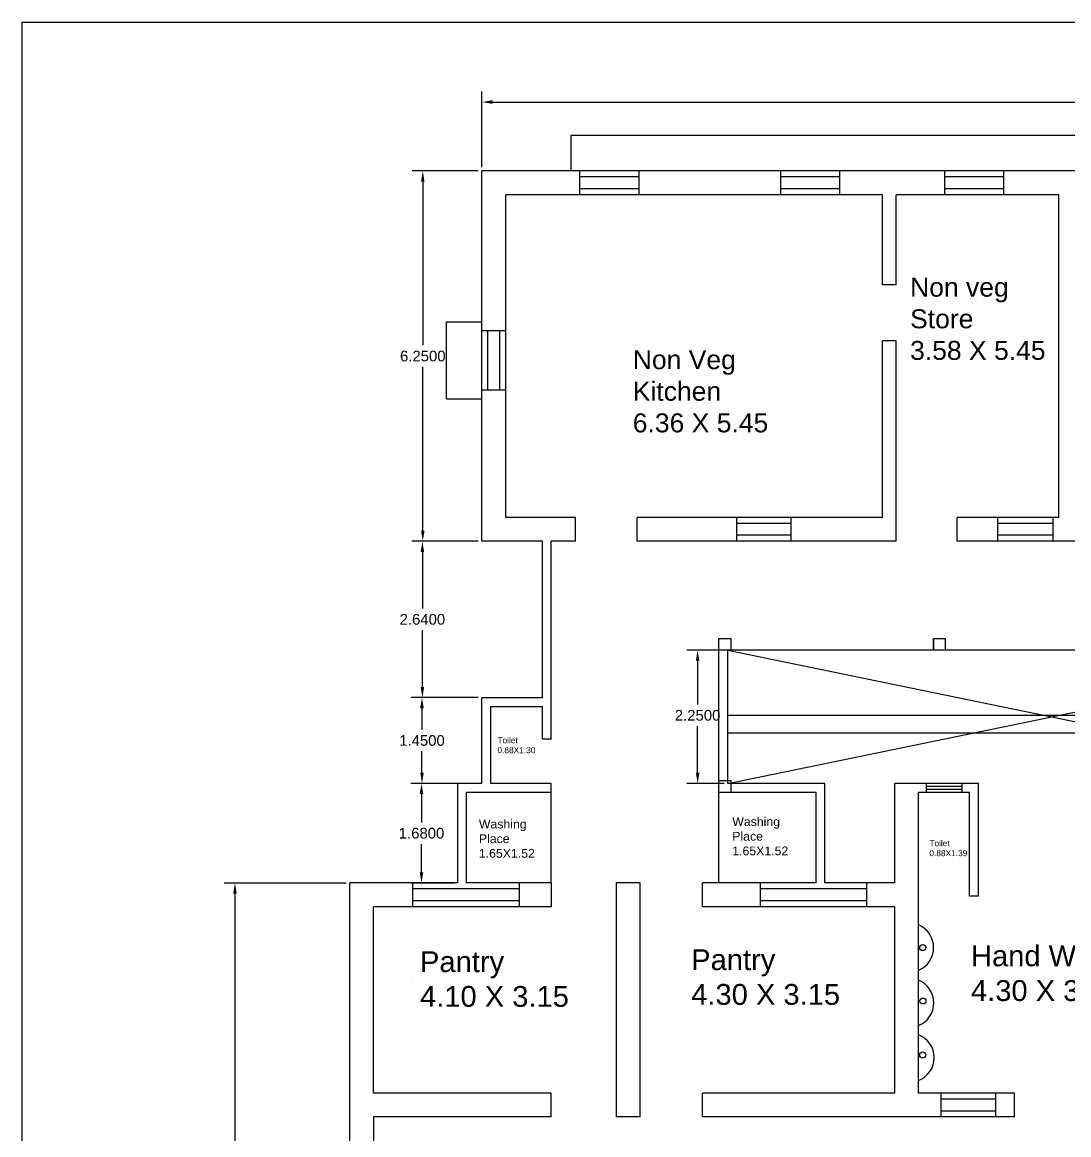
# Model space of a CAD drawing. Header units: inches. Extents: x 101 to 668, y -217 to 99.
# Drawn here: x 469.96 to 487.62, y -50.74 to -31.96 of the extents above; entities that cross this region are included whole.
import ezdxf

# ---------------------------------------------------------------- set-up
doc = ezdxf.new("R2010")
doc.units = ezdxf.units.IN
doc.header["$MEASUREMENT"] = 0
doc.styles.get("Standard").update_dxf_attribs({"font": 'arial.ttf'})
doc.dimstyles.get("Standard").update_dxf_attribs({"dimtxt": 0.18, "dimasz": 0.18, "dimexe": 0.18, "dimexo": 0.0625, "dimgap": 0.09, "dimtad": 0, "dimtih": 1, "dimtoh": 1, "dimdec": 4, "dimzin": 0, "dimdsep": 46, "dimtxsty": 'Standard', "dimcen": 0.09, "dimadec": 0, "dimazin": 0, "dimtfac": 1, "dimtdec": 4, "dimtofl": 0, "dimtmove": 0, "dimatfit": 3, "dimfxl": 1, "dimtolj": 1, "dimtzin": 0, "dimarcsym": 0})

# ---------------------------------------------------------------- blocks, each defined once
blk = doc.blocks.new('*D147')
at = {"color": 0, "lineweight": -2}
for p, q in [((481.804, -42.565), (481.176, -42.565)), ((481.356, -42.745), (481.356, -43.483)), ((481.356, -44.635), (481.356, -43.847)), ((481.804, -44.815), (481.176, -44.815))]:
    blk.add_line(p, q, dxfattribs=at)
at = {"color": 0}
for points in [[(481.326, -42.745), (481.386, -42.745), (481.356, -42.565)], [(481.326, -44.635), (481.386, -44.635), (481.356, -44.815)]]:
    blk.add_solid(points, dxfattribs=at)
at = {"layer": 'Defpoints', "color": 0}
for p in [(481.356, -42.565), (481.866, -42.565), (481.866, -44.815)]:
    blk.add_point(p, dxfattribs=at)
at = {"color": 0, "insert": (481.356, -43.665), "char_height": 0.18, "attachment_point": 5}
blk.add_mtext('\\A1;2.2500', dxfattribs=at)
blk = doc.blocks.new('*D148')
at = {"color": 0, "lineweight": -2}
for p, q in [((475.424, -46.495), (473.366, -46.495)), ((473.546, -46.675), (473.546, -53.823)), ((473.546, -61.335), (473.546, -54.187)), ((475.424, -61.515), (473.366, -61.515))]:
    blk.add_line(p, q, dxfattribs=at)
at = {"color": 0}
for points in [[(473.516, -46.675), (473.576, -46.675), (473.546, -46.495)], [(473.516, -61.335), (473.576, -61.335), (473.546, -61.515)]]:
    blk.add_solid(points, dxfattribs=at)
at = {"layer": 'Defpoints', "color": 0}
for p in [(475.486, -46.495), (473.546, -61.515), (475.486, -61.515)]:
    blk.add_point(p, dxfattribs=at)
at = {"color": 0, "insert": (473.546, -54.005), "char_height": 0.18, "attachment_point": 5}
blk.add_mtext('\\A1;15.15', dxfattribs=at)
blk = doc.blocks.new('*D149')
at = {"color": 0, "lineweight": -2}
for p, q in [((477.244, -44.815), (476.515, -44.815)), ((476.695, -44.995), (476.695, -45.473)), ((476.695, -46.315), (476.695, -45.837)), ((477.244, -46.495), (476.515, -46.495))]:
    blk.add_line(p, q, dxfattribs=at)
at = {"color": 0}
for points in [[(476.665, -44.995), (476.725, -44.995), (476.695, -44.815)], [(476.665, -46.315), (476.725, -46.315), (476.695, -46.495)]]:
    blk.add_solid(points, dxfattribs=at)
at = {"layer": 'Defpoints', "color": 0}
for p in [(476.695, -44.815), (477.306, -44.815), (477.306, -46.495)]:
    blk.add_point(p, dxfattribs=at)
at = {"color": 0, "insert": (476.695, -45.655), "char_height": 0.18, "attachment_point": 5}
blk.add_mtext('\\A1;1.6800', dxfattribs=at)
blk = doc.blocks.new('*D150')
at = {"color": 0, "lineweight": -2}
for p, q in [((477.654, -43.365), (476.523, -43.365)), ((476.703, -43.545), (476.703, -43.908)), ((476.703, -44.635), (476.703, -44.272)), ((477.654, -44.815), (476.523, -44.815))]:
    blk.add_line(p, q, dxfattribs=at)
at = {"color": 0}
for points in [[(476.673, -43.545), (476.733, -43.545), (476.703, -43.365)], [(476.673, -44.635), (476.733, -44.635), (476.703, -44.815)]]:
    blk.add_solid(points, dxfattribs=at)
at = {"layer": 'Defpoints', "color": 0}
for p in [(476.703, -43.365), (477.716, -43.365), (477.716, -44.815)]:
    blk.add_point(p, dxfattribs=at)
at = {"color": 0, "insert": (476.703, -44.09), "char_height": 0.18, "attachment_point": 5}
blk.add_mtext('\\A1;1.4500', dxfattribs=at)
blk = doc.blocks.new('*D151')
at = {"color": 0, "lineweight": -2}
for p, q in [((477.654, -40.725), (476.53, -40.725)), ((476.71, -40.905), (476.71, -41.863)), ((476.71, -43.185), (476.71, -42.227)), ((477.654, -43.365), (476.53, -43.365))]:
    blk.add_line(p, q, dxfattribs=at)
at = {"color": 0}
for points in [[(476.68, -40.905), (476.74, -40.905), (476.71, -40.725)], [(476.68, -43.185), (476.74, -43.185), (476.71, -43.365)]]:
    blk.add_solid(points, dxfattribs=at)
at = {"layer": 'Defpoints', "color": 0}
for p in [(476.71, -40.725), (477.716, -40.725), (477.716, -43.365)]:
    blk.add_point(p, dxfattribs=at)
at = {"color": 0, "insert": (476.71, -42.045), "char_height": 0.18, "attachment_point": 5}
blk.add_mtext('\\A1;2.6400', dxfattribs=at)
blk = doc.blocks.new('*D152')
at = {"color": 0, "lineweight": -2}
for p, q in [((477.654, -34.475), (476.537, -34.475)), ((476.717, -34.655), (476.717, -37.418)), ((476.717, -40.545), (476.717, -37.782)), ((477.654, -40.725), (476.537, -40.725))]:
    blk.add_line(p, q, dxfattribs=at)
at = {"color": 0}
for points in [[(476.687, -34.655), (476.747, -34.655), (476.717, -34.475)], [(476.687, -40.545), (476.747, -40.545), (476.717, -40.725)]]:
    blk.add_solid(points, dxfattribs=at)
at = {"layer": 'Defpoints', "color": 0}
for p in [(477.716, -34.475), (476.717, -40.725), (477.716, -40.725)]:
    blk.add_point(p, dxfattribs=at)
at = {"color": 0, "insert": (476.717, -37.6), "char_height": 0.18, "attachment_point": 5}
blk.add_mtext('\\A1;6.2500', dxfattribs=at)
blk = doc.blocks.new('*D153')
at = {"color": 0, "lineweight": -2}
for p, q in [((477.716, -34.412), (477.716, -33.131)), ((510.646, -34.412), (510.646, -33.131)), ((477.896, -33.311), (493.648, -33.311)), ((510.466, -33.311), (494.714, -33.311))]:
    blk.add_line(p, q, dxfattribs=at)
at = {"color": 0}
for points in [[(477.896, -33.281), (477.896, -33.341), (477.716, -33.311)], [(510.466, -33.281), (510.466, -33.341), (510.646, -33.311)]]:
    blk.add_solid(points, dxfattribs=at)
at = {"layer": 'Defpoints', "color": 0}
for p in [(510.646, -33.311), (477.716, -34.475), (510.646, -34.475)]:
    blk.add_point(p, dxfattribs=at)
at = {"color": 0, "insert": (494.181, -33.311), "char_height": 0.18, "attachment_point": 5}
blk.add_mtext('\\A1;32.9300', dxfattribs=at)

msp = doc.modelspace()

# ---------------------------------------------------------------- linework, layer by layer
for p, q in [((508.88342, -33.87479), (479.21308, -33.87479)), ((479.21308, -33.87479), (479.21308, -34.47479)), ((510.64609, -34.47479), (477.71609, -34.47479)), ((477.71609, -40.72479), (477.71609, -34.47479)), ((479.36308, -34.47479), (479.36308, -34.87479)), ((480.36308, -34.47479), (480.36308, -34.87479)), ((482.75247, -34.47479), (482.75247, -34.87479)), ((483.75247, -34.47479), (483.75247, -34.87479)), ((485.52161, -34.47479), (485.52161, -34.87479)), ((486.52161, -34.47479), (486.52161, -34.87479)), ((480.36308, -34.57479), (479.36308, -34.57479)), ((483.75247, -34.57479), (482.75247, -34.57479)), ((486.52161, -34.57479), (485.52161, -34.57479)), ((481.69609, -34.87479), (478.11609, -34.87479)), ((478.11609, -40.32479), (478.11609, -34.87479)), ((480.36308, -34.77479), (479.36308, -34.77479)), ((484.47609, -34.87479), (481.69609, -34.87479)), ((483.75247, -34.77479), (482.75247, -34.77479)), ((484.47609, -36.39479), (484.47609, -34.87479)), ((487.45609, -34.87479), (484.70609, -34.87479)), ((484.70609, -36.39479), (484.70609, -34.87479)), ((486.52161, -34.77479), (485.52161, -34.77479)), ((487.45609, -40.32479), (487.45609, -34.87479)), ((484.70609, -36.39479), (484.47609, -36.39479)), ((477.11609, -38.32037), (477.11609, -37.02037)), ((477.11609, -37.02037), (477.71609, -37.02037)), ((477.71609, -37.17037), (478.11609, -37.17037)), ((477.81609, -38.17037), (477.81609, -37.17037)), ((478.01609, -38.17037), (478.01609, -37.17037)), ((484.47609, -40.32479), (484.47609, -37.34479)), ((484.70609, -37.34479), (484.47609, -37.34479)), ((484.70609, -40.72479), (484.70609, -37.34479)), ((477.71609, -38.17037), (478.11609, -38.17037)), ((477.11609, -38.32037), (477.71609, -38.32037)), ((479.29609, -40.32479), (478.11609, -40.32479)), ((479.29609, -40.72479), (479.29609, -40.32479)), ((481.92609, -40.32479), (480.33609, -40.32479)), ((480.33609, -40.72479), (480.33609, -40.32479)), ((484.47609, -40.32479), (481.92609, -40.32479)), ((482.01609, -40.72479), (482.01609, -40.32479)), ((482.93609, -40.72479), (482.93609, -40.32479)), ((487.45609, -40.32479), (485.73609, -40.32479)), ((485.73609, -40.72479), (485.73609, -40.32479)), ((486.42609, -40.72479), (486.42609, -40.32479)), ((487.35609, -40.72479), (487.35609, -40.32479)), ((482.93609, -40.42479), (482.01609, -40.42479)), ((487.35609, -40.42479), (486.42609, -40.42479)), ((478.73609, -40.72479), (477.71609, -40.72479)), ((478.73609, -43.36479), (478.73609, -40.72479)), ((479.29609, -40.72479), (478.88609, -40.72479)), ((478.88609, -44.06479), (478.88609, -40.72479)), ((484.70609, -40.72479), (480.33609, -40.72479)), ((482.93609, -40.62479), (482.01609, -40.62479)), ((490.23609, -40.72479), (485.73609, -40.72479)), ((487.35609, -40.62479), (486.42609, -40.62479)), ((481.71609, -42.56479), (481.71609, -42.36479)), ((481.71609, -42.36479), (481.91609, -42.36479)), ((481.91609, -42.36479), (481.91609, -42.56479)), ((485.33609, -42.36479), (485.33609, -42.56479)), ((485.33609, -42.56479), (485.33609, -42.36479)), ((485.33609, -42.36479), (485.53609, -42.36479)), ((485.53609, -42.36479), (485.53609, -42.56479)), ((492.78609, -42.56479), (481.71609, -42.56479)), ((481.71609, -46.49479), (481.71609, -42.56479)), ((481.91609, -42.56479), (481.71609, -42.56479)), ((481.86609, -44.81479), (481.86609, -42.56479)), ((481.86609, -42.56479), (492.78609, -44.81479)), ((481.86609, -44.81479), (492.78609, -42.56479)), ((485.53609, -42.56479), (485.33609, -42.56479)), ((477.71609, -44.81479), (477.71609, -43.36479)), ((477.71609, -43.36479), (478.73609, -43.36479)), ((477.86609, -44.81479), (477.86609, -43.51479)), ((477.86609, -43.51479), (478.73609, -43.51479)), ((478.73609, -44.06479), (478.73609, -43.51479)), ((492.78609, -43.66479), (481.86609, -43.66479)), ((478.88609, -44.06479), (478.73609, -44.06479)), ((492.78609, -43.96479), (481.86609, -43.96479)), ((477.71609, -44.81479), (477.30609, -44.81479)), ((477.30609, -46.49479), (477.30609, -44.81479)), ((478.88609, -44.81479), (477.86609, -44.81479)), ((478.88609, -46.49479), (478.88609, -44.81479)), ((481.71609, -44.96479), (481.71609, -44.76479)), ((481.71609, -44.76479), (481.91609, -44.76479)), ((483.50609, -44.81479), (481.86609, -44.81479)), ((481.91609, -44.76479), (481.91609, -44.96479)), ((483.50609, -46.49479), (483.50609, -44.81479)), ((486.09609, -44.81479), (484.68609, -44.81479)), ((484.68609, -46.49479), (484.68609, -44.81479)), ((485.2196, -44.96479), (485.2196, -44.81479)), ((485.8196, -44.86479), (485.2196, -44.86479)), ((485.8196, -44.96479), (485.8196, -44.81479)), ((486.09609, -46.71479), (486.09609, -44.81479)), ((478.88609, -44.96479), (477.45609, -44.96479)), ((477.45609, -46.49479), (477.45609, -44.96479)), ((483.35609, -44.96479), (481.71609, -44.96479)), ((481.91609, -44.96479), (481.71609, -44.96479)), ((483.35609, -46.49479), (483.35609, -44.96479)), ((485.94609, -44.96479), (485.08609, -44.96479)), ((485.08609, -50.04479), (485.08609, -44.96479)), ((485.8196, -44.91479), (485.2196, -44.91479)), ((485.94609, -46.71479), (485.94609, -44.96479)), ((477.30609, -46.49479), (475.48609, -46.49479)), ((475.48609, -61.51479), (475.48609, -46.49479)), ((476.54379, -46.49479), (476.54379, -46.89479)), ((478.88609, -46.49479), (477.45609, -46.49479)), ((478.34379, -46.49479), (478.34379, -46.89479)), ((478.88609, -46.49479), (478.88609, -46.89479)), ((480.38609, -46.49479), (479.98609, -46.49479)), ((479.98609, -50.44479), (479.98609, -46.49479)), ((480.38609, -50.44479), (480.38609, -46.49479)), ((481.86609, -46.49479), (481.43609, -46.49479)), ((481.43609, -46.89479), (481.43609, -46.49479)), ((483.35609, -46.49479), (481.86609, -46.49479)), ((482.40951, -46.49479), (482.40951, -46.89479)), ((484.68609, -46.49479), (483.50609, -46.49479)), ((484.20951, -46.49479), (484.20951, -46.89479)), ((477.45609, -46.59479), (476.54379, -46.59479)), ((478.34379, -46.59479), (477.45609, -46.59479)), ((483.35609, -46.59479), (482.40951, -46.59479)), ((484.20951, -46.59479), (483.35609, -46.59479)), ((486.09609, -46.71479), (485.94609, -46.71479)), ((478.88609, -46.89479), (475.88609, -46.89479)), ((475.88609, -50.04479), (475.88609, -46.89479)), ((478.34379, -46.79479), (476.54379, -46.79479)), ((484.68609, -46.89479), (481.43609, -46.89479)), ((484.20951, -46.79479), (482.40951, -46.79479)), ((484.68609, -50.04479), (484.68609, -46.89479)), ((476.54379, -48.16603), (476.54379, -48.16603)), ((482.40951, -48.36505), (482.40951, -48.36505)), ((478.88609, -50.04479), (475.88609, -50.04479)), ((478.88609, -50.44479), (478.88609, -50.04479)), ((484.68609, -50.04479), (481.43609, -50.04479)), ((481.43609, -50.44479), (481.43609, -50.04479)), ((486.70609, -50.04479), (485.08609, -50.04479)), ((485.46913, -50.44479), (485.46913, -50.04479)), ((486.38913, -50.14479), (485.46913, -50.14479)), ((486.38913, -50.44479), (486.38913, -50.04479)), ((486.70609, -50.44479), (486.70609, -50.04479)), ((478.88609, -50.44479), (475.88609, -50.44479)), ((475.88609, -50.44479), (475.88609, -61.11479)), ((480.38609, -50.44479), (479.98609, -50.44479)), ((486.70609, -50.44479), (481.43609, -50.44479)), ((486.38913, -50.34479), (485.46913, -50.34479))]:
    msp.add_line(p, q)
msp.add_lwpolyline([(469.95535, -31.96394), (517.45988, -31.96394), (517.45988, -69.63722), (469.95535, -69.63722)], close=True)
for centre in [(485.1562, -47.58506), (485.1598, -48.48635), (485.15705, -49.39653)]:
    msp.add_circle(centre, 0.051)
for centre, start, end in [((484.92453, -47.58517), 292.884229, 67.115771), ((484.92686, -48.51918), 292.53675, 67.46325), ((484.93363, -49.44309), 291.528785, 68.471215)]:
    msp.add_arc(centre, 0.41545, start, end)

# ---------------------------------------------------------------- texts
at = {"attachment_point": 1}
for s, insert, char_height, width in [('Non veg\\PStore\\P3.58 X 5.45', (484.94283, -36.27638), 0.3200978, 2.729872), ('Non Veg Kitchen\\P6.36 X 5.45', (480.26163, -37.49982), 0.3200978, 2.729872), ('Toilet\\P0.88X1.30', (477.97714, -44.03557), 0.100473, 2.729872), ('Washing \\PPlace\\P1.65X1.52', (477.66359, -45.42548), 0.14837, 2.729872), ('Washing \\PPlace\\P1.65X1.52', (481.94122, -45.3844), 0.14837, 2.729872), ('Toilet\\P0.88X1.39', (485.26852, -45.77382), 0.100473, 2.729872), ('Pantry\\P4.10 X 3.15', (476.67015, -47.64715), 0.351739, 8.6047683), ('Pantry\\P4.30 X 3.15', (481.24793, -47.61326), 0.351739, 8.6047683), ('Hand Wash\\P4.30 X 3.13', (485.9707, -47.54867), 0.351739, 8.6047683)]:
    msp.add_mtext(s, dxfattribs=dict(at, insert=insert, char_height=char_height, width=width))

# ---------------------------------------------------------------- dimensions: what is measured, and where the dimension line sits
dim = msp.add_linear_dim(base=(510.64609, -33.31146), p1=(477.71609, -34.47479), p2=(510.64609, -34.47479), dimstyle='Standard')
dim.commit()
dim.dimension.update_dxf_attribs({"geometry": '*D153', "text_midpoint": (494.18109, -33.31146)})
for base, p1, p2, picture, middle in [((476.71711, -40.72479), (477.71609, -34.47479), (477.71609, -40.72479), '*D152', (476.71711, -37.59979)), ((476.71047, -40.72479), (477.71609, -43.36479), (477.71609, -40.72479), '*D151', (476.71047, -42.04479)), ((476.70273, -43.36479), (477.71609, -44.81479), (477.71609, -43.36479), '*D150', (476.70273, -44.08979)), ((476.69457, -44.81479), (477.30609, -46.49479), (477.30609, -44.81479), '*D149', (476.69457, -45.65479))]:
    dim = msp.add_linear_dim(base=base, p1=p1, p2=p2, angle=90, dimstyle='Standard')
    dim.commit()
    dim.dimension.update_dxf_attribs({"geometry": picture, "text_midpoint": middle})
dim = msp.add_linear_dim(base=(481.35555, -42.56479), p1=(481.86609, -44.81479), p2=(481.86609, -42.56479), angle=90, dimstyle='Standard')
dim.commit()
dim.dimension.update_dxf_attribs({"geometry": '*D147', "text_midpoint": (481.35555, -43.66479), "dimtype": 160})
dim = msp.add_linear_dim(base=(473.54648, -61.51479), p1=(475.48609, -46.49479), p2=(475.48609, -61.51479), angle=90, text='15.15', dimstyle='Standard')
dim.commit()
dim.dimension.update_dxf_attribs({"geometry": '*D148', "text_midpoint": (473.54648, -54.00479)})

doc.saveas('drawing.dxf')
